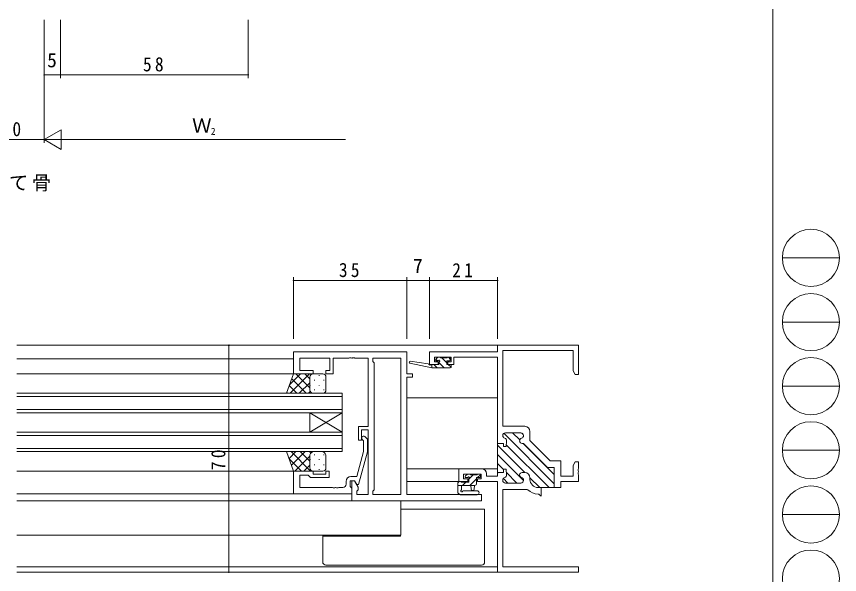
# Model space of a CAD drawing. Units: millimetres on the paper. Extents: x -397 to 397, y -282 to 282.
# Drawn here: x 142.5 to 396.7, y -156.4 to 15.8 of the extents above; entities that cross this region are included whole.
import ezdxf
from ezdxf.enums import TextEntityAlignment as Align

# ---------------------------------------------------------------- set-up
doc = ezdxf.new("R2010")
doc.units = ezdxf.units.MM
for name, color, linetype, lineweight in [('0-1_YKK_ZWAK', 7, 'Continuous', 18), ('0-3_YKK_D', 6, 'Continuous', 18), ('0-4_YKK_11', 7, 'Continuous', 18), ('0-5_YKK_12', 2, 'Continuous', 18), ('0-7_YKK_13', 4, 'Continuous', 18)]:
    doc.layers.add(name, color=color, linetype=linetype, lineweight=lineweight)
doc.layers.add('0-2_USER1', color=7, linetype='Continuous')
doc.styles.add('ＭＳ ゴシック', font='')
doc.styles.get('ＭＳ ゴシック').set_extended_font_data('MS Gothic')

msp = doc.modelspace()

# ---------------------------------------------------------------- linework, layer by layer
at = {"layer": '0-1_YKK_ZWAK'}
for p, q in [((376.092, 279.312), (376.092, -245.688)), ((379.068, -58.704), (396.708, -58.704)), ((379.068, -78.5), (396.708, -78.5)), ((379.068, -98.296), (396.708, -98.296)), ((379.068, -118.092), (396.708, -118.092)), ((379.068, -137.888), (396.708, -137.888))]:
    msp.add_line(p, q, dxfattribs=at)
for centre in [(387.888, -58.704), (387.888, -78.5), (387.888, -98.296), (387.888, -118.092), (387.888, -137.888), (387.888, -157.684)]:
    msp.add_circle(centre, 8.82, dxfattribs=at)
at = {"layer": '0-3_YKK_D'}
for p, q in [((151.12, 14.795), (151.12, -3.205)), ((151.12, 14.795), (151.12, -23.205)), ((151.12, 14.795), (151.12, -23.205)), ((156.12, 14.795), (156.12, -3.205)), ((156.12, 14.795), (156.12, -3.205)), ((214.12, 14.795), (214.12, -3.205)), ((156.12, -2.205), (151.12, -2.205)), ((156.12, -2.205), (214.12, -2.205)), ((151.12, -22.205), (156.316, -19.205)), ((156.316, -25.205), (156.316, -19.205)), ((131.12, -22.205), (151.12, -22.205)), ((151.12, -22.205), (161.512, -22.205)), ((151.12, -22.205), (156.316, -25.205)), ((157.12, -22.205), (244.12, -22.205)), ((228.12, -83.688), (228.12, -64.688)), ((228.12, -65.688), (263.12, -65.688)), ((263.12, -83.688), (263.12, -64.688)), ((263.12, -83.688), (263.12, -64.688)), ((270.12, -65.688), (263.12, -65.688)), ((270.12, -83.688), (270.12, -64.688)), ((270.12, -83.688), (270.12, -64.688)), ((291.12, -65.688), (270.12, -65.688)), ((291.12, -83.688), (291.12, -64.688)), ((225.12, -85.688), (207.12, -85.688)), ((208.12, -155.688), (208.12, -85.688)), ((225.12, -155.688), (207.12, -155.688))]:
    msp.add_line(p, q, dxfattribs=at)
for centre, start, end in [((151.12, -2.205), 0, 180), ((151.12, -2.205), 180, 0), ((156.12, -2.205), 0, 180), ((156.12, -2.205), 0, 180), ((156.12, -2.205), 180, 0), ((156.12, -2.205), 180, 0), ((214.12, -2.205), 0, 180), ((214.12, -2.205), 180, 0), ((228.12, -65.688), 0, 180), ((228.12, -65.688), 180, 0), ((263.12, -65.688), 0, 180), ((263.12, -65.688), 0, 180), ((263.12, -65.688), 180, 0), ((263.12, -65.688), 180, 0), ((270.12, -65.688), 0, 180), ((270.12, -65.688), 0, 180), ((270.12, -65.688), 180, 0), ((270.12, -65.688), 180, 0), ((291.12, -65.688), 0, 180), ((291.12, -65.688), 180, 0), ((208.12, -85.688), 90, 270), ((208.12, -85.688), 270, 90), ((208.12, -155.688), 90, 270), ((208.12, -155.688), 270, 90)]:
    msp.add_arc(centre, 0.106, start, end, dxfattribs=at)
at = {"layer": '0-4_YKK_11'}
for p, q in [((291.12, -85.688), (316.12, -85.688)), ((291.12, -87.688), (291.12, -85.688)), ((316.12, -85.688), (316.12, -94.688)), ((228.12, -87.688), (263.12, -87.688)), ((228.12, -94.488), (228.12, -87.688)), ((263.12, -87.688), (263.12, -94.488)), ((270.12, -87.688), (291.12, -87.688)), ((270.12, -91.588), (270.12, -87.688)), ((292.75, -87.318), (292.75, -110.688)), ((314.49, -87.318), (292.75, -87.318)), ((314.49, -93.596), (314.49, -87.318)), ((230.05, -89.618), (230.05, -93.488)), ((239.32, -89.618), (230.05, -89.618)), ((239.32, -93.488), (239.32, -89.618)), ((240.32, -89.618), (240.32, -94.488)), ((245.162, -89.618), (240.32, -89.618)), ((245.345, -89.498), (245.162, -89.618)), ((245.895, -89.498), (245.345, -89.498)), ((246.078, -89.618), (245.895, -89.498)), ((246.162, -89.618), (246.078, -89.618)), ((246.345, -89.498), (246.162, -89.618)), ((246.895, -89.498), (246.345, -89.498)), ((247.078, -89.618), (246.895, -89.498)), ((251.12, -89.618), (247.078, -89.618)), ((251.12, -110.788), (251.12, -89.618)), ((252.62, -89.618), (261.19, -89.618)), ((252.62, -90.688), (252.62, -89.618)), ((253.05, -91.118), (252.62, -90.688)), ((253.05, -130.258), (253.05, -91.118)), ((261.19, -89.618), (261.19, -131.758)), ((261.19, -89.618), (261.19, -131.758)), ((271.62, -89.318), (271.62, -90.788)), ((276.82, -89.318), (271.62, -89.318)), ((271.62, -90.788), (272.72, -90.788)), ((272.72, -90.788), (272.72, -91.588)), ((275.72, -90.788), (276.82, -90.788)), ((275.72, -91.588), (275.72, -90.788)), ((276.82, -90.788), (276.82, -89.318)), ((277.62, -89.318), (277.62, -91.588)), ((291.12, -89.318), (277.62, -89.318)), ((291.12, -115.938), (291.12, -89.318)), ((230.05, -93.488), (234.12, -93.488)), ((234.12, -93.488), (234.12, -94.488)), ((238.12, -93.488), (239.32, -93.488)), ((238.12, -94.488), (238.12, -93.488)), ((272.72, -91.588), (270.12, -91.588)), ((277.62, -91.588), (275.72, -91.588)), ((315.12, -94.688), (314.49, -93.596)), ((234.12, -94.488), (228.12, -94.488)), ((240.32, -94.488), (238.12, -94.488)), ((263.12, -94.488), (264.82, -94.488)), ((263.12, -95.488), (263.12, -131.758)), ((264.82, -95.488), (263.12, -95.488)), ((264.82, -94.488), (264.82, -95.488)), ((316.12, -94.688), (315.12, -94.688)), ((248.12, -110.788), (251.12, -110.788)), ((248.12, -114.988), (248.12, -110.788)), ((249.12, -111.788), (249.12, -114.988)), ((251.12, -111.788), (249.12, -111.788)), ((251.12, -131.758), (251.12, -111.788)), ((292.75, -110.688), (299.52, -110.688)), ((250.144, -113.864), (250.92, -114.64)), ((292.72, -113.488), (292.72, -113.588)), ((292.72, -113.488), (292.72, -113.588)), ((308.62, -128.389), (293.062, -112.831)), ((298.32, -112.688), (293.52, -112.688)), ((298.32, -112.688), (293.52, -112.688)), ((297.957, -114.897), (295.747, -112.688)), ((299.051, -113.163), (298.645, -112.757)), ((299.12, -113.588), (299.12, -113.488)), ((299.12, -113.588), (299.12, -113.488)), ((301.12, -112.288), (301.12, -115.109)), ((249.12, -114.988), (248.12, -114.988)), ((249.72, -115.137), (249.296, -114.712)), ((249.72, -118.427), (249.72, -115.137)), ((250.92, -114.64), (250.92, -118.585)), ((292.92, -115.938), (291.12, -115.938)), ((291.12, -115.938), (291.12, -125.138)), ((292.92, -115.938), (291.12, -115.938)), ((299.512, -124.938), (291.12, -116.546)), ((292.92, -116.938), (292.92, -115.938)), ((292.92, -116.938), (292.92, -115.938)), ((293.915, -115.228), (293.72, -116.938)), ((293.915, -115.228), (293.72, -116.938)), ((306.99, -129.588), (293.783, -116.381)), ((299.12, -115.938), (298.72, -115.938)), ((299.12, -115.938), (298.72, -115.938)), ((299.12, -115.938), (298.72, -115.938)), ((299.12, -115.938), (298.72, -115.938)), ((308.62, -125.56), (298.997, -115.938)), ((306.57, -123.388), (299.12, -115.938)), ((306.57, -123.388), (299.12, -115.938)), ((301.12, -115.109), (307.398, -121.388)), ((247.64, -126.188), (249.72, -118.427)), ((250.92, -118.585), (248.213, -128.688)), ((299.12, -127.374), (291.12, -119.374)), ((293.72, -116.938), (292.92, -116.938)), ((293.72, -116.938), (292.92, -116.938)), ((307.398, -121.388), (310.62, -121.388)), ((310.62, -121.388), (310.62, -126.058)), ((314.49, -122.779), (315.12, -121.688)), ((315.12, -121.688), (316.12, -121.688)), ((316.12, -121.688), (316.12, -123.729)), ((228.12, -124.488), (234.12, -124.488)), ((228.12, -131.488), (228.12, -124.488)), ((234.12, -124.488), (234.12, -125.488)), ((238.12, -124.488), (239.12, -124.488)), ((238.12, -125.488), (238.12, -124.488)), ((239.12, -124.488), (239.12, -126.488)), ((279.12, -123.788), (279.12, -127.688)), ((286.22, -123.788), (279.12, -123.788)), ((292.978, -124.06), (291.12, -122.202)), ((292.92, -123.938), (292.92, -124.938)), ((293.72, -123.938), (292.92, -123.938)), ((292.92, -123.938), (293.72, -123.938)), ((292.92, -124.938), (292.92, -123.938)), ((293.915, -125.647), (293.72, -123.938)), ((293.72, -123.938), (293.915, -125.647)), ((308.62, -123.388), (306.57, -123.388)), ((308.62, -123.388), (306.57, -123.388)), ((308.62, -129.588), (308.62, -123.388)), ((308.62, -129.588), (308.62, -123.388)), ((314.49, -126.058), (314.49, -122.779)), ((316.12, -123.729), (316, -123.913)), ((316, -123.913), (316, -124.463)), ((316, -124.463), (316.12, -124.646)), ((230.05, -125.788), (230.05, -129.558)), ((232.62, -125.788), (230.05, -125.788)), ((232.82, -125.988), (232.62, -125.788)), ((233.32, -126.488), (232.82, -125.988)), ((239.12, -126.488), (233.32, -126.488)), ((234.12, -125.488), (238.12, -125.488)), ((245.82, -126.188), (247.64, -126.188)), ((280.62, -125.418), (286.09, -125.418)), ((280.62, -126.888), (280.62, -125.418)), ((281.92, -126.888), (280.62, -126.888)), ((281.92, -127.688), (281.92, -126.888)), ((284.92, -126.888), (284.92, -127.688)), ((286.09, -126.888), (284.92, -126.888)), ((286.09, -125.418), (286.09, -126.888)), ((287.72, -126.058), (287.72, -125.288)), ((291.12, -126.058), (287.72, -126.058)), ((291.12, -125.138), (291.32, -124.938)), ((291.14, -125.051), (291.12, -125.031)), ((291.12, -125.138), (291.12, -126.058)), ((291.12, -125.138), (291.12, -126.058)), ((292.92, -124.938), (291.32, -124.938)), ((291.32, -124.938), (292.92, -124.938)), ((294.277, -128.188), (292.887, -126.798)), ((297.105, -128.188), (293.831, -124.914)), ((299.52, -124.938), (298.72, -124.938)), ((298.72, -124.938), (299.52, -124.938)), ((301.12, -127.088), (301.12, -126.538)), ((301.12, -126.538), (301.12, -127.088)), ((304.162, -129.588), (301.12, -126.546)), ((310.62, -126.058), (314.49, -126.058)), ((316.12, -124.729), (316, -124.913)), ((316, -124.913), (316, -125.463)), ((316, -125.463), (316.12, -125.646)), ((316.12, -124.646), (316.12, -124.729)), ((316.12, -125.646), (316.12, -127.688)), ((230.05, -129.558), (240.162, -129.558)), ((240.162, -129.558), (240.345, -129.678)), ((240.895, -129.678), (241.078, -129.558)), ((241.078, -129.558), (241.162, -129.558)), ((241.162, -129.558), (241.345, -129.678)), ((241.895, -129.678), (242.078, -129.558)), ((242.078, -129.558), (243.32, -129.558)), ((244.32, -128.558), (244.32, -127.688)), ((245.62, -127.488), (245.62, -129.288)), ((246.92, -127.488), (245.62, -127.488)), ((245.62, -129.288), (245.82, -129.488)), ((245.82, -129.488), (246.12, -129.788)), ((246.12, -127.488), (246.92, -127.488)), ((246.12, -133.688), (246.12, -127.488)), ((246.92, -127.488), (248.05, -129.445)), ((247.613, -128.688), (246.92, -127.488)), ((248.213, -128.688), (247.613, -128.688)), ((248.05, -129.445), (248.05, -130.258)), ((279.12, -127.688), (281.92, -127.688)), ((284.92, -127.688), (291.12, -127.688)), ((291.12, -127.688), (291.12, -155.688)), ((292.72, -127.388), (292.72, -127.287)), ((292.72, -127.287), (292.72, -127.388)), ((298.32, -128.188), (293.52, -128.188)), ((293.52, -128.188), (298.32, -128.188)), ((299.12, -127.287), (299.12, -127.388)), ((299.12, -127.388), (299.12, -127.287)), ((304.52, -129.588), (303.62, -129.588)), ((303.62, -129.588), (304.52, -129.588)), ((304.52, -132.288), (304.52, -129.588)), ((304.52, -129.588), (308.62, -129.588)), ((310.62, -129.588), (308.62, -129.588)), ((310.62, -127.688), (310.62, -129.588)), ((316.12, -127.688), (310.62, -127.688)), ((246.12, -131.488), (228.12, -131.488)), ((240.345, -129.678), (240.895, -129.678)), ((241.345, -129.678), (241.895, -129.678)), ((246.12, -129.788), (246.12, -131.488)), ((248.05, -130.258), (247.62, -130.688)), ((247.62, -130.688), (247.62, -131.758)), ((247.62, -131.758), (251.12, -131.758)), ((252.62, -130.688), (253.05, -130.258)), ((252.62, -131.758), (252.62, -130.688)), ((261.19, -131.758), (252.62, -131.758)), ((263.12, -131.758), (286.12, -131.758)), ((286.12, -131.758), (286.12, -133.688)), ((292.75, -130.188), (300.232, -130.188)), ((292.75, -154.058), (292.75, -130.188)), ((300.232, -130.188), (300.443, -130.275)), ((303.62, -131.588), (303.82, -131.588)), ((303.82, -131.588), (304.02, -131.788)), ((304.02, -131.788), (304.52, -132.288)), ((286.12, -133.688), (246.12, -133.688)), ((316.12, -154.058), (292.75, -154.058)), ((316.12, -155.688), (316.12, -154.058)), ((291.12, -155.688), (316.12, -155.688))]:
    msp.add_line(p, q, dxfattribs=at)
msp.add_lwpolyline([(291.12, -125.138), (291.32, -124.938), (291.12, -125.138)], dxfattribs=at)
for centre, radius, start, end in [((299.52, -112.288), 1.6, 0.00001, 89.99999), ((249.72, -114.288), 0.6, 44.99999, 225.00001), ((293.52, -113.488), 0.8, 90.00001, 179.99999), ((293.52, -113.488), 0.8, 90.00001, 179.99999), ((293.52, -113.588), 0.8, 180.00003, 255.52251), ((293.52, -113.588), 0.8, 180.00003, 255.52251), ((293.12, -115.138), 0.8, 353.49697, 75.52247), ((293.12, -115.138), 0.8, 353.49697, 75.52247), ((298.72, -115.138), 0.8, 104.47752, 269.99999), ((298.72, -115.138), 0.8, 104.47752, 269.99999), ((298.32, -113.488), 0.8, 0.00001, 89.99999), ((298.32, -113.488), 0.8, 0.00001, 89.99999), ((298.32, -113.588), 0.8, 284.47749, 359.99997), ((298.32, -113.588), 0.8, 284.47749, 359.99997), ((286.22, -125.288), 1.5, 0.00001, 89.99999), ((245.82, -127.688), 1.5, 90.00001, 179.99999), ((293.52, -127.287), 0.8, 104.47749, 179.99997), ((293.52, -127.287), 0.8, 104.47749, 179.99997), ((293.12, -125.738), 0.8, 284.47753, 6.50303), ((293.12, -125.738), 0.8, 284.47753, 6.50303), ((298.72, -125.738), 0.8, 90.00001, 255.52248), ((298.72, -125.738), 0.8, 90.00001, 255.52248), ((298.32, -127.287), 0.8, 0.00003, 75.52251), ((298.32, -127.287), 0.8, 0.00003, 75.52251), ((299.52, -126.538), 1.6, 0.00001, 89.99999), ((299.52, -126.538), 1.6, 0.00001, 89.99999), ((243.32, -128.558), 1, 270.00001, 359.99999), ((293.52, -127.388), 0.8, 180.00001, 269.99999), ((293.52, -127.388), 0.8, 180.00001, 269.99999), ((298.32, -127.388), 0.8, 270.00001, 359.99999), ((298.32, -127.388), 0.8, 270.00001, 359.99999), ((303.62, -127.088), 2.5, 180.00001, 269.99999), ((303.62, -127.088), 2.5, 180.00001, 269.99999), ((303.62, -127.088), 4.5, 225.09947, 270)]:
    msp.add_arc(centre, radius, start, end, dxfattribs=at)
at = {"layer": '0-5_YKK_12'}
for p, q in [((142.62, -85.688), (291.42, -85.688)), ((142.62, -89.888), (228.12, -89.888)), ((228.62, -94.488), (142.62, -94.488)), ((243.12, -100.488), (142.62, -100.488)), ((142.62, -101.488), (243.12, -101.488)), ((243.12, -106.488), (243.12, -100.488)), ((263.12, -101.888), (291.12, -101.888)), ((243.12, -105.488), (142.62, -105.488)), ((142.62, -106.488), (243.12, -106.488)), ((243.12, -112.488), (233.12, -106.488)), ((243.12, -106.488), (233.12, -112.488)), ((233.12, -106.488), (233.12, -112.488)), ((243.12, -106.488), (243.12, -112.488)), ((243.12, -112.488), (142.62, -112.488)), ((142.62, -113.488), (243.12, -113.488)), ((243.12, -118.488), (243.12, -112.488)), ((243.12, -117.488), (142.62, -117.488)), ((142.62, -118.488), (243.12, -118.488)), ((142.62, -124.487), (228.42, -124.487)), ((291.12, -123.788), (263.12, -123.788)), ((263.12, -127.688), (279.42, -127.688)), ((142.62, -131.488), (245.82, -131.488)), ((142.62, -133.688), (246.558, -133.688)), ((261.19, -133.688), (261.19, -144.287)), ((142.62, -144.287), (261.19, -144.287)), ((142.62, -154.058), (291.12, -154.058)), ((142.62, -155.688), (291.42, -155.688))]:
    msp.add_line(p, q, dxfattribs=at)
at = {"layer": '0-7_YKK_13'}
for p, q in [((270.822, -92.588), (264.061, -91.181)), ((269.708, -91.414), (264.166, -90.591)), ((272.508, -89.476), (272.008, -89.976)), ((272.554, -90.488), (272.025, -89.958)), ((272.22, -90.488), (272.559, -90.488)), ((273.32, -89.388), (272.72, -89.388)), ((273.02, -90.949), (273.02, -91.588)), ((274.654, -92.588), (273.02, -90.953)), ((275.52, -89.588), (273.52, -89.588)), ((275.42, -91.108), (273.9, -89.588)), ((275.42, -90.488), (276.22, -90.488)), ((275.42, -91.588), (275.42, -90.488)), ((276.22, -89.388), (275.72, -89.388)), ((276.52, -89.963), (275.945, -89.388)), ((276.52, -90.188), (276.52, -89.688)), ((270.822, -91.588), (270.735, -91.574)), ((270.822, -92.588), (270.822, -91.588)), ((273.02, -91.588), (270.822, -91.588)), ((276.52, -92.588), (270.822, -92.588)), ((272.409, -92.588), (271.409, -91.588)), ((276.52, -91.588), (275.42, -91.588)), ((276.768, -92.456), (275.9, -91.588)), ((276.82, -92.288), (276.82, -91.888)), ((225.977, -100.488), (228.12, -94.488)), ((226.954, -97.753), (230.218, -94.488)), ((227.047, -100.488), (233.047, -94.488)), ((231.97, -100.488), (227.554, -96.072)), ((228.12, -94.488), (234.12, -94.488)), ((233.12, -98.809), (228.799, -94.488)), ((233.12, -95.981), (231.627, -94.488)), ((233.12, -95.488), (233.12, -99.488)), ((237.12, -94.488), (234.12, -94.488)), ((234.625, -96.323), (234.625, -96.523)), ((236.04, -94.908), (236.04, -95.108)), ((237.455, -96.323), (237.455, -96.523)), ((238.12, -99.488), (238.12, -95.488)), ((229.142, -100.488), (226.81, -98.156)), ((229.875, -100.488), (233.12, -97.244)), ((233.21, -97.938), (233.21, -98.138)), ((236.04, -97.938), (236.04, -98.138)), ((234.12, -100.488), (225.977, -100.488)), ((226.313, -100.488), (226.065, -100.24)), ((232.704, -100.488), (233.236, -99.956)), ((234.12, -100.488), (237.12, -100.488)), ((234.625, -99.353), (234.625, -99.553)), ((237.455, -99.353), (237.455, -99.553)), ((225.977, -118.488), (228.12, -124.488)), ((234.12, -118.488), (225.977, -118.488)), ((225.988, -118.518), (226.017, -118.488)), ((226.732, -120.602), (228.846, -118.488)), ((233.343, -124.488), (227.343, -118.488)), ((227.476, -122.686), (231.674, -118.488)), ((233.12, -121.437), (230.171, -118.488)), ((233.466, -118.954), (233, -118.488)), ((234.12, -118.488), (237.12, -118.488)), ((234.625, -119.623), (234.625, -119.423)), ((237.455, -119.623), (237.455, -119.423)), ((230.514, -124.488), (226.79, -120.763)), ((228.503, -124.488), (233.12, -119.871)), ((233.12, -123.488), (233.12, -119.988)), ((233.21, -121.038), (233.21, -120.838)), ((236.04, -121.038), (236.04, -120.838)), ((238.12, -119.988), (238.12, -123.488)), ((228.12, -124.488), (234.12, -124.488)), ((231.331, -124.488), (233.12, -122.699)), ((233.21, -123.903), (233.21, -123.868)), ((237.12, -124.488), (234.12, -124.488)), ((234.625, -122.653), (234.625, -122.453)), ((236.04, -124.068), (236.04, -123.868)), ((237.455, -122.653), (237.455, -122.453)), ((281.708, -125.506), (281.208, -126.006)), ((281.42, -126.518), (281.759, -126.518)), ((282.52, -125.418), (281.92, -125.418)), ((283.612, -125.618), (282.22, -127.01)), ((282.22, -126.979), (282.22, -127.918)), ((284.62, -126.855), (282.557, -128.918)), ((284.82, -125.618), (282.72, -125.618)), ((284.62, -126.518), (285.52, -126.518)), ((284.62, -128.418), (284.62, -126.518)), ((285.814, -125.661), (284.957, -126.518)), ((285.52, -125.418), (285.02, -125.418)), ((285.82, -126.218), (285.82, -125.718)), ((279.267, -127.718), (278.82, -128.165)), ((278.82, -128.018), (278.82, -130.98)), ((278.82, -128.918), (284.12, -128.918)), ((279.72, -127.718), (279.12, -127.718)), ((282.22, -127.918), (279.92, -127.918)), ((280.02, -130.098), (280.02, -128.918)), ((281.312, -127.918), (280.312, -128.918)), ((282.82, -128.918), (282.922, -130.062)), ((284.02, -128.918), (283.918, -130.062)), ((279.435, -131.72), (279.004, -131.368)), ((279.625, -131.788), (284.803, -131.788)), ((280.556, -130.588), (284.803, -130.588)), ((286.12, -136.288), (261.19, -136.288)), ((287.12, -136.288), (286.12, -136.288)), ((287.12, -152.488), (287.12, -136.288)), ((237.12, -144.588), (237.12, -144.287)), ((261.12, -144.588), (238.12, -144.588)), ((261.002, -144.512), (260.981, -144.287)), ((261.022, -144.588), (261.002, -144.512)), ((261.12, -144.287), (261.12, -144.588)), ((238.12, -153.488), (286.12, -153.488))]:
    msp.add_line(p, q, dxfattribs=at)
msp.add_lwpolyline([(238.12, -144.588), (237.12, -144.588), (237.12, -152.488)], dxfattribs=at)
for centre, radius, start, end in [((264.122, -90.888), 0.3, 81.55064, 258.25019), ((269.664, -91.711), 0.3, 21.55064, 81.55064), ((272.22, -90.188), 0.3, 135, 270), ((272.72, -89.688), 0.3, 90, 135), ((272.559, -90.188), 0.3, 270, 326.94427), ((273.02, -90.488), 0.25, 303.05573, 146.94427), ((273.32, -90.949), 0.3, 123.05573, 180), ((273.32, -89.588), 0.2, 0, 90), ((275.72, -89.588), 0.2, 90, 180), ((276.22, -89.688), 0.3, 0, 90), ((276.22, -90.188), 0.3, 270, 0), ((270.222, -91.491), 0.3, 201.55064, 320.80246), ((270.687, -91.87), 0.3, 80.80246, 140.80246), ((276.52, -91.888), 0.3, 0, 90), ((276.52, -92.288), 0.3, 270, 0), ((234.12, -95.488), 1, 90.0001, 180.0001), ((237.12, -95.488), 1, 0.0001, 90.0001), ((234.12, -99.488), 1, 180.0001, 270.0001), ((237.12, -99.488), 1, 270.0001, 0.0001), ((234.652, -119.926), 1.534, 110.30864, 182.31157), ((236.588, -119.926), 1.534, 357.6883, 69.69119), ((234.12, -123.488), 1, 179.9999, 269.9999), ((237.12, -123.488), 1, 269.9999, 359.9999), ((281.42, -126.218), 0.3, 135, 270), ((281.92, -125.718), 0.3, 90, 135), ((281.759, -126.218), 0.3, 270, 326.94427), ((282.22, -126.518), 0.25, 303.05573, 146.94427), ((282.52, -126.979), 0.3, 123.05573, 180), ((282.52, -125.618), 0.2, 0, 90), ((285.02, -125.618), 0.2, 90, 180), ((285.52, -125.718), 0.3, 0, 90), ((285.52, -126.218), 0.3, 270, 0), ((279.12, -128.018), 0.3, 90, 180), ((279.72, -127.918), 0.2, 0, 90), ((284.12, -128.418), 0.5, 270, 0), ((279.32, -130.98), 0.5, 180, 230.76546), ((279.625, -131.488), 0.3, 230.76546, 270), ((280.02, -130.618), 0.3, 120, 333.25632), ((279.72, -130.098), 0.3, 300, 0), ((280.556, -130.888), 0.3, 90, 153.25632), ((283.42, -130.018), 0.5, 185.09207, 354.90793), ((284.803, -131.188), 0.6, 270, 90), ((238.12, -152.488), 1, 180, 270), ((286.12, -152.488), 1, 270, 0)]:
    msp.add_arc(centre, radius, start, end, dxfattribs=at)

# ---------------------------------------------------------------- texts
at = {"layer": '0-2_USER1', "insert": (133.202, -38.184), "char_height": 4.399, "attachment_point": 7, "style": 'ＭＳ ゴシック'}
msp.add_mtext('\\T1.17;たて骨', dxfattribs=at)
at = {"layer": '0-3_YKK_D', "color": 7, "style": 'ＭＳ ゴシック'}
for s, height, p in [('5', 4.399, (152.02, -1.205)), ('Ｗ', 4.399, (196.78, -21.405)), ('2', 2.199, (202.54, -21.405)), ('7', 4.399, (265.02, -64.688))]:
    msp.add_text(s, height=height, dxfattribs=at).set_placement(p, align=Align.BOTTOM_LEFT)
at = {"layer": '0-3_YKK_D', "color": 7, "char_height": 4.399, "attachment_point": 7, "style": 'ＭＳ ゴシック'}
for s, insert in [('\\T1.37;\\W0.9;58', (181.6, -1.205)), ('\\T1.37;\\W0.9;20', (137.6, -21.205)), ('\\T1.37;\\W0.9;35', (242.1, -64.688)), ('\\T1.37;\\W0.9;21', (277.1, -64.688))]:
    msp.add_mtext(s, dxfattribs=dict(at, insert=insert))
at = {"layer": '0-3_YKK_D', "color": 7, "insert": (207.12, -124.208), "char_height": 4.399, "attachment_point": 7, "rotation": 90, "style": 'ＭＳ ゴシック'}
msp.add_mtext('\\T1.37;\\W0.9;70', dxfattribs=at)

doc.saveas('drawing.dxf')
